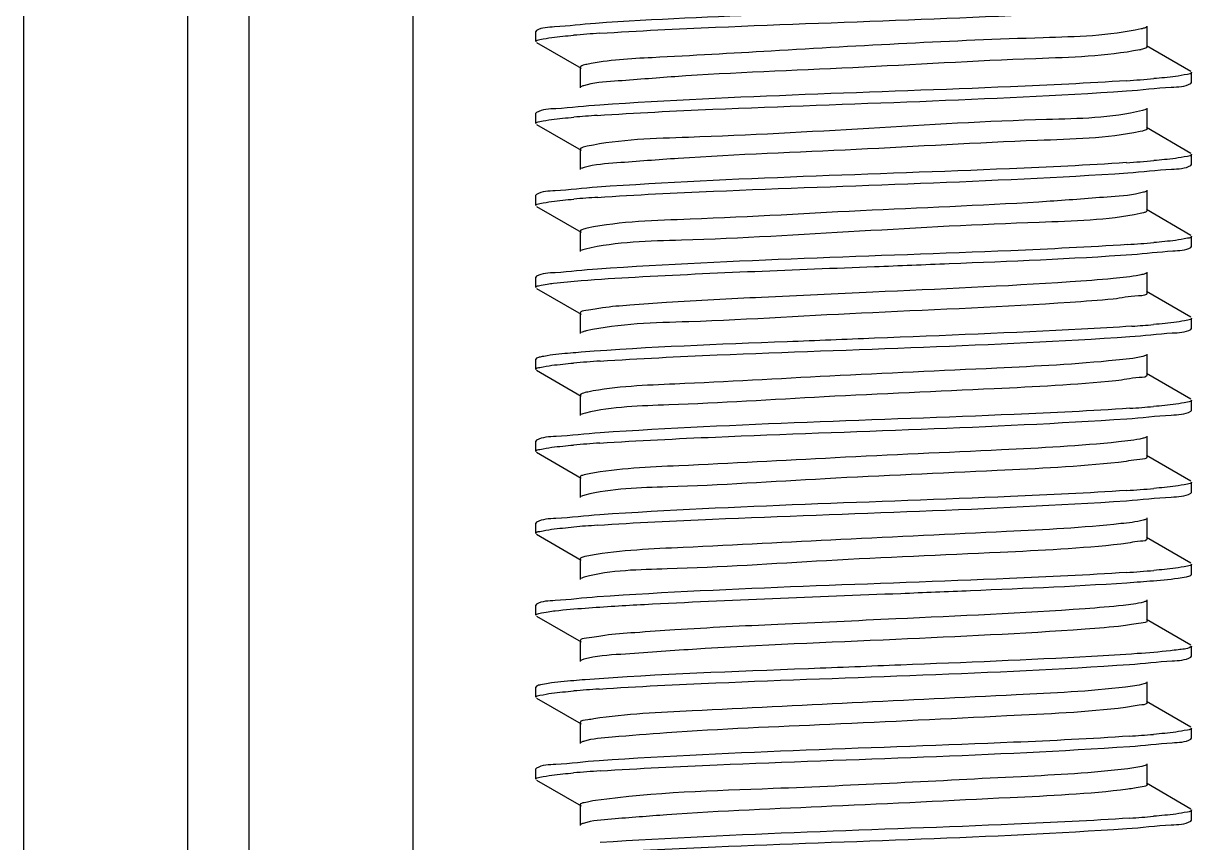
# Model space of a CAD drawing. Extents: x 1382187 to 1725648, y 860327 to 1571294.
# Drawn here: x 1512743.1 to 1513082.4, y 1213758.3 to 1213996.4 of the extents above; entities that cross this region are included whole.
import ezdxf

# ---------------------------------------------------------------- set-up
doc = ezdxf.new("R2010")
doc.units = 0
doc.header["$LTSCALE"] = 1000
doc.header["$MEASUREMENT"] = 0

msp = doc.modelspace()

# ---------------------------------------------------------------- linework, layer by layer
at = {"linetype": 'Continuous'}
for p, q in [((1512743.1, 1215988.29), (1512743.1, 1211247.26)), ((1512790.73, 1215988.29), (1512790.73, 1211247.26)), ((1512808.59, 1215988.29), (1512808.59, 1211247.26)), ((1512856.21, 1215988.29), (1512856.21, 1211247.26)), ((1512892.16, 1213994.3), (1512891.93, 1213994.03)), ((1512891.93, 1213991.06), (1512891.93, 1213994.03)), ((1512891.93, 1213991.06), (1512891.93, 1213994.03)), ((1513069.55, 1213989.57), (1513069.55, 1213995.52)), ((1512892.16, 1213990.8), (1512905.08, 1213983.31)), ((1513082.21, 1213982.39), (1513069.29, 1213989.87)), ((1512904.82, 1213983.62), (1512904.82, 1213977.66)), ((1513082.43, 1213979.15), (1513082.43, 1213982.13)), ((1513082.43, 1213979.15), (1513082.43, 1213982.13)), ((1513082.21, 1213978.89), (1513082.43, 1213979.15)), ((1512892.16, 1213970.48), (1512891.93, 1213970.22)), ((1512891.93, 1213967.24), (1512891.93, 1213970.22)), ((1512891.93, 1213967.24), (1512891.93, 1213970.22)), ((1513069.55, 1213965.76), (1513069.55, 1213971.71)), ((1512892.16, 1213966.98), (1512905.08, 1213959.5)), ((1513082.21, 1213958.58), (1513069.29, 1213966.06)), ((1513068.12, 1213965.05), (1513067.49, 1213964.91)), ((1512904.82, 1213959.8), (1512904.82, 1213953.85)), ((1513082.43, 1213955.34), (1513082.43, 1213958.32)), ((1513082.43, 1213955.34), (1513082.43, 1213958.32)), ((1513082.21, 1213955.08), (1513082.43, 1213955.34)), ((1512892.16, 1213946.67), (1512891.93, 1213946.41)), ((1512891.93, 1213943.43), (1512891.93, 1213946.41)), ((1512891.93, 1213943.43), (1512891.93, 1213946.41)), ((1513069.55, 1213941.94), (1513069.55, 1213947.9)), ((1512892.16, 1213943.17), (1512905.08, 1213935.69)), ((1513068.41, 1213941.31), (1513067.53, 1213941.1)), ((1513082.21, 1213934.76), (1513069.29, 1213942.25)), ((1512904.82, 1213935.99), (1512904.82, 1213930.04)), ((1513082.21, 1213931.26), (1513082.43, 1213931.53)), ((1513082.43, 1213931.53), (1513082.43, 1213934.5)), ((1513082.43, 1213931.53), (1513082.43, 1213934.5)), ((1512892.16, 1213922.86), (1512891.93, 1213922.6)), ((1512891.93, 1213919.62), (1512891.93, 1213922.6)), ((1512891.93, 1213919.62), (1512891.93, 1213922.6)), ((1513069.55, 1213918.13), (1513069.55, 1213924.08)), ((1512892.16, 1213919.36), (1512905.08, 1213911.88)), ((1513082.21, 1213910.95), (1513069.29, 1213918.43)), ((1512904.82, 1213912.18), (1512904.82, 1213906.22)), ((1513082.21, 1213907.45), (1513082.43, 1213907.71)), ((1513082.43, 1213907.71), (1513082.43, 1213910.69)), ((1513082.43, 1213907.71), (1513082.43, 1213910.69)), ((1512892.16, 1213899.04), (1512891.93, 1213898.78)), ((1512891.93, 1213895.81), (1512891.93, 1213898.78)), ((1512891.93, 1213895.81), (1512891.93, 1213898.78)), ((1513069.55, 1213894.32), (1513069.55, 1213900.27)), ((1512892.16, 1213895.55), (1512905.08, 1213888.06)), ((1513082.21, 1213887.14), (1513069.29, 1213894.62)), ((1512904.82, 1213888.37), (1512904.82, 1213882.41)), ((1513082.21, 1213883.64), (1513082.43, 1213883.9)), ((1513082.43, 1213883.9), (1513082.43, 1213886.88)), ((1513082.43, 1213883.9), (1513082.43, 1213886.88)), ((1512892.16, 1213875.23), (1512891.93, 1213874.97)), ((1512891.93, 1213871.99), (1512891.93, 1213874.97)), ((1512891.93, 1213871.99), (1512891.93, 1213874.97)), ((1513069.55, 1213870.51), (1513069.55, 1213876.46)), ((1512892.16, 1213871.73), (1512905.08, 1213864.25)), ((1513082.21, 1213863.32), (1513069.29, 1213870.81)), ((1512904.82, 1213864.55), (1512904.82, 1213858.6)), ((1513082.21, 1213859.83), (1513082.43, 1213860.09)), ((1513082.43, 1213860.09), (1513082.43, 1213863.06)), ((1513082.43, 1213860.09), (1513082.43, 1213863.06)), ((1512892.16, 1213851.42), (1512891.93, 1213851.16)), ((1512891.93, 1213848.18), (1512891.93, 1213851.16)), ((1512891.93, 1213848.18), (1512891.93, 1213851.16)), ((1513069.55, 1213846.69), (1513069.55, 1213852.65)), ((1512892.16, 1213847.92), (1512905.08, 1213840.44)), ((1513082.21, 1213839.51), (1513069.29, 1213846.99)), ((1512904.82, 1213840.74), (1512904.82, 1213834.79)), ((1513082.21, 1213836.01), (1513082.43, 1213836.27)), ((1513082.43, 1213836.27), (1513082.43, 1213839.25)), ((1513082.43, 1213836.27), (1513082.43, 1213839.25)), ((1512892.16, 1213827.61), (1512891.93, 1213827.34)), ((1512891.93, 1213824.37), (1512891.93, 1213827.34)), ((1512891.93, 1213824.37), (1512891.93, 1213827.34)), ((1513069.55, 1213822.88), (1513069.55, 1213828.83)), ((1512892.16, 1213824.11), (1512905.08, 1213816.63)), ((1513082.21, 1213815.7), (1513069.29, 1213823.18)), ((1512904.82, 1213816.93), (1512904.82, 1213810.97)), ((1513082.21, 1213812.2), (1513082.43, 1213812.46)), ((1513082.43, 1213812.46), (1513082.43, 1213815.44)), ((1513082.43, 1213812.46), (1513082.43, 1213815.44)), ((1512892.16, 1213803.79), (1512891.93, 1213803.53)), ((1512891.93, 1213800.56), (1512891.93, 1213803.53)), ((1512891.93, 1213800.56), (1512891.93, 1213803.53)), ((1513069.55, 1213799.07), (1513069.55, 1213805.02)), ((1512892.16, 1213800.29), (1512905.08, 1213792.81)), ((1513082.21, 1213791.89), (1513069.29, 1213799.37)), ((1512904.82, 1213793.11), (1512904.82, 1213787.16)), ((1513082.21, 1213788.39), (1513082.43, 1213788.65)), ((1513082.43, 1213788.65), (1513082.43, 1213791.63)), ((1513082.43, 1213788.65), (1513082.43, 1213791.63)), ((1512892.16, 1213779.98), (1512891.93, 1213779.72)), ((1512891.93, 1213776.74), (1512891.93, 1213779.72)), ((1512891.93, 1213776.74), (1512891.93, 1213779.72)), ((1513069.55, 1213775.25), (1513069.55, 1213781.21)), ((1512892.16, 1213776.48), (1512905.08, 1213769)), ((1513082.21, 1213768.07), (1513069.29, 1213775.56)), ((1512904.82, 1213769.3), (1512904.82, 1213763.35)), ((1513082.43, 1213764.84), (1513082.43, 1213767.81)), ((1513082.43, 1213764.84), (1513082.43, 1213767.81)), ((1513082.21, 1213764.58), (1513082.43, 1213764.84))]:
    msp.add_line(p, q, dxfattribs=at)
for centre, radius, start, end in [((1512938.08, 1213574.78), 419.59, 93.7629, 94.806), ((1513063.54, 1214007.8), 19.48, 281.4729, 282.6156), ((1513035.99, 1214402.16), 423.36, 273.7391, 274.8053), ((1512937.15, 1213562.66), 407.86, 93.8436, 94.8037), ((1513035.9, 1214379.41), 424.43, 273.7327, 274.805), ((1512937.29, 1213537.11), 409.61, 93.832, 94.8034), ((1513036.34, 1214350.09), 418.9, 273.7674, 274.8061), ((1513037.99, 1214305.62), 398.18, 273.9056, 274.8068), ((1512938.22, 1213477.77), 421.36, 93.7522, 94.8054), ((1513037.14, 1214292.5), 408.9, 273.8366, 274.8035), ((1512938.06, 1213455.94), 419.37, 93.7643, 94.806), ((1513035.97, 1214283.32), 423.59, 273.7377, 274.8053), ((1512937.14, 1213443.65), 407.8, 93.844, 94.8037), ((1513035.89, 1214260.53), 424.61, 273.7316, 274.805), ((1512937.8, 1213387.86), 416, 93.7865, 94.8061), ((1513037.05, 1214198.29), 409.95, 273.8297, 274.8033), ((1512938.21, 1213358.89), 421.18, 93.7533, 94.8055), ((1513037.13, 1214173.49), 408.96, 273.8363, 274.8035)]:
    msp.add_arc(centre, radius, start, end, dxfattribs=at)
for points, knots in [([(1512982.64, 1213999.81), (1512975.53, 1213999.52), (1512951.07, 1213998.52), (1512926.59, 1213997.56), (1512909.27, 1213996.36)], [0, 0, 0, 0, 0.290714, 1, 1, 1, 1]), ([(1512910.54, 1213993.47), (1512921.75, 1213994.22), (1512972.76, 1213996.67), (1513023.84, 1213997.89), (1513063.6, 1214000.54)], [0, 0, 0, 0, 0.219814, 1, 1, 1, 1]), ([(1512909.27, 1213996.36), (1512905.31, 1213996.08), (1512899.76, 1213995.31), (1512893.71, 1213995.18), (1512892.16, 1213994.3)], [0, 0, 0, 0, 0.689661, 1, 1, 1, 1]), ([(1512891.93, 1213991.06), (1512891.93, 1213991.5), (1512894.25, 1213991.78), (1512895.42, 1213992.1), (1512896.59, 1213992.25)], [0, 0, 0, 0, 0.271257, 1, 1, 1, 1]), ([(1513067.79, 1213994.74), (1513058.5, 1213992.65), (1513022.32, 1213991.91), (1512975.11, 1213989.18), (1512930.99, 1213986.6), (1512913.03, 1213985.76), (1512906.81, 1213984.45)], [0, 0, 0, 0, 0.177164, 0.667524, 0.881863, 1, 1, 1, 1]), ([(1513069.28, 1213995.22), (1513069.1, 1213995.12), (1513068.61, 1213994.94), (1513068.1, 1213994.81), (1513067.79, 1213994.74)], [0, 0, 0, 0, 0.400253, 1, 1, 1, 1]), ([(1513069.54, 1213989.57), (1513069.54, 1213989.37), (1513068.78, 1213989.01), (1513068.24, 1213988.89), (1513067.79, 1213988.79)], [0, 0, 0, 0, 0.300595, 1, 1, 1, 1]), ([(1513067.41, 1213988.71), (1513057.5, 1213986.69), (1513029.46, 1213986.07), (1512984.57, 1213983.25), (1512943.62, 1213981.85), (1512917.65, 1213979.72), (1512908.67, 1213979.12), (1512905.76, 1213978.24)], [0, 0, 0, 0, 0.187313, 0.515693, 0.835167, 0.943815, 1, 1, 1, 1]), ([(1512906.81, 1213984.45), (1512906.31, 1213984.35), (1512905.71, 1213984.21), (1512904.82, 1213983.83), (1512904.82, 1213983.62)], [0, 0, 0, 0, 0.704879, 1, 1, 1, 1]), ([(1513082.43, 1213982.13), (1513082.43, 1213981.68), (1513080.09, 1213981.41), (1513078.91, 1213981.08), (1513077.72, 1213980.93)], [0, 0, 0, 0, 0.271089, 1, 1, 1, 1]), ([(1513063.6, 1213979.7), (1513052.36, 1213978.95), (1513001.34, 1213976.51), (1512950.26, 1213975.29), (1512910.54, 1213972.63)], [0, 0, 0, 0, 0.220557, 1, 1, 1, 1]), ([(1513063.53, 1213976.72), (1513067.86, 1213977.01), (1513073.92, 1213977.85), (1513080.53, 1213977.93), (1513082.21, 1213978.89)], [0, 0, 0, 0, 0.69122, 1, 1, 1, 1]), ([(1512905.76, 1213978.24), (1512905.63, 1213978.2), (1512905.4, 1213978.12), (1512905.17, 1213978.02), (1512905.08, 1213977.96)], [0, 0, 0, 0, 0.566993, 1, 1, 1, 1]), ([(1512909.81, 1213969.6), (1512920.97, 1213970.37), (1512972.21, 1213972.84), (1513023.51, 1213974.06), (1513063.53, 1213976.72)], [0, 0, 0, 0, 0.218031, 1, 1, 1, 1]), ([(1512910.54, 1213972.63), (1512906.29, 1213972.35), (1512900.32, 1213971.52), (1512893.82, 1213971.43), (1512892.16, 1213970.48)], [0, 0, 0, 0, 0.690963, 1, 1, 1, 1]), ([(1513068.12, 1213971), (1513059.08, 1213968.76), (1513032.23, 1213968.52), (1512988.45, 1213965.74), (1512944, 1213963.3), (1512916.5, 1213962.66), (1512906.84, 1213960.64)], [0, 0, 0, 0, 0.172802, 0.492825, 0.816897, 1, 1, 1, 1]), ([(1513069.28, 1213971.41), (1513069.14, 1213971.32), (1513068.75, 1213971.17), (1513068.35, 1213971.06), (1513068.12, 1213971)], [0, 0, 0, 0, 0.410783, 1, 1, 1, 1]), ([(1512891.93, 1213967.24), (1512891.93, 1213967.68), (1512894.2, 1213967.96), (1512895.35, 1213968.27), (1512896.5, 1213968.42)], [0, 0, 0, 0, 0.271613, 1, 1, 1, 1]), ([(1513069.54, 1213965.76), (1513069.54, 1213965.59), (1513068.94, 1213965.25), (1513068.48, 1213965.14), (1513068.12, 1213965.05)], [0, 0, 0, 0, 0.308524, 1, 1, 1, 1]), ([(1513067.49, 1213964.91), (1513057.72, 1213962.89), (1513029.99, 1213962.29), (1512985.4, 1213959.48), (1512944.54, 1213958.04), (1512918.29, 1213956), (1512909.1, 1213955.33), (1512906.03, 1213954.5)], [0, 0, 0, 0, 0.184784, 0.510672, 0.830509, 0.940967, 1, 1, 1, 1]), ([(1512906.84, 1213960.64), (1512906.33, 1213960.54), (1512905.72, 1213960.4), (1512904.82, 1213960.02), (1512904.82, 1213959.8)], [0, 0, 0, 0, 0.705132, 1, 1, 1, 1]), ([(1513082.43, 1213958.32), (1513082.43, 1213957.87), (1513080.08, 1213957.59), (1513078.89, 1213957.27), (1513077.71, 1213957.12)], [0, 0, 0, 0, 0.271033, 1, 1, 1, 1]), ([(1513063.53, 1213955.89), (1513052.2, 1213955.13), (1513000.96, 1213952.68), (1512949.65, 1213951.49), (1512909.81, 1213948.77)], [0, 0, 0, 0, 0.221461, 1, 1, 1, 1]), ([(1513063.86, 1213952.93), (1513068.11, 1213953.22), (1513074.06, 1213954.04), (1513080.55, 1213954.13), (1513082.21, 1213955.08)], [0, 0, 0, 0, 0.690907, 1, 1, 1, 1]), ([(1512906.03, 1213954.5), (1512905.84, 1213954.45), (1512905.52, 1213954.35), (1512905.21, 1213954.22), (1512905.08, 1213954.15)], [0, 0, 0, 0, 0.580357, 1, 1, 1, 1]), ([(1512909.91, 1213945.8), (1512921.12, 1213946.56), (1512972.43, 1213949.03), (1513023.81, 1213950.25), (1513063.86, 1213952.93)], [0, 0, 0, 0, 0.218602, 1, 1, 1, 1]), ([(1512909.81, 1213948.77), (1512905.72, 1213948.49), (1512900, 1213947.7), (1512893.75, 1213947.58), (1512892.16, 1213946.67)], [0, 0, 0, 0, 0.690198, 1, 1, 1, 1]), ([(1513068.41, 1213947.27), (1513065.38, 1213946.42), (1513056.24, 1213945.77), (1513030.06, 1213943.71), (1512989.18, 1213942.28), (1512944.51, 1213939.47), (1512916.7, 1213938.86), (1512906.9, 1213936.84)], [0, 0, 0, 0, 0.058314, 0.16832, 0.488078, 0.814598, 1, 1, 1, 1]), ([(1513069.28, 1213947.6), (1513069.17, 1213947.53), (1513068.88, 1213947.41), (1513068.58, 1213947.31), (1513068.41, 1213947.27)], [0, 0, 0, 0, 0.422831, 1, 1, 1, 1]), ([(1512891.93, 1213943.43), (1512891.93, 1213943.87), (1512894.22, 1213944.15), (1512895.38, 1213944.46), (1512896.53, 1213944.61)], [0, 0, 0, 0, 0.271515, 1, 1, 1, 1]), ([(1513069.54, 1213941.94), (1513069.54, 1213941.8), (1513069.09, 1213941.5), (1513068.7, 1213941.39), (1513068.41, 1213941.31)], [0, 0, 0, 0, 0.318416, 1, 1, 1, 1]), ([(1513067.53, 1213941.1), (1513057.91, 1213939.09), (1513030.48, 1213938.46), (1512986.12, 1213936.01), (1512942.31, 1213933.28), (1512915.43, 1213932.96), (1512906.33, 1213930.76)], [0, 0, 0, 0, 0.182564, 0.506012, 0.826068, 1, 1, 1, 1]), ([(1512906.9, 1213936.84), (1512906.37, 1213936.73), (1512905.75, 1213936.59), (1512904.82, 1213936.21), (1512904.82, 1213935.99)], [0, 0, 0, 0, 0.705784, 1, 1, 1, 1]), ([(1513063.86, 1213932.1), (1513052.56, 1213931.34), (1513001.24, 1213928.87), (1512949.86, 1213927.68), (1512909.91, 1213924.96)], [0, 0, 0, 0, 0.220602, 1, 1, 1, 1]), ([(1513065.11, 1213929.2), (1513069.06, 1213929.48), (1513074.61, 1213930.25), (1513080.66, 1213930.38), (1513082.21, 1213931.26)], [0, 0, 0, 0, 0.689629, 1, 1, 1, 1]), ([(1513082.43, 1213934.5), (1513082.43, 1213934.06), (1513080.12, 1213933.78), (1513078.95, 1213933.46), (1513077.78, 1213933.31)], [0, 0, 0, 0, 0.271288, 1, 1, 1, 1]), ([(1512906.33, 1213930.76), (1512906.08, 1213930.7), (1512905.65, 1213930.59), (1512905.24, 1213930.43), (1512905.08, 1213930.34)], [0, 0, 0, 0, 0.591995, 1, 1, 1, 1]), ([(1512990.3, 1213925.7), (1512997.54, 1213925.98), (1513022.49, 1213927), (1513047.44, 1213927.98), (1513065.11, 1213929.2)], [0, 0, 0, 0, 0.290468, 1, 1, 1, 1]), ([(1512909.91, 1213924.96), (1512905.8, 1213924.68), (1512900.04, 1213923.89), (1512893.76, 1213923.78), (1512892.16, 1213922.86)], [0, 0, 0, 0, 0.690304, 1, 1, 1, 1]), ([(1512905.11, 1213921.64), (1512910.35, 1213922.05), (1512938.73, 1213923.75), (1512967.14, 1213924.77), (1512990.3, 1213925.7)], [0, 0, 0, 0, 0.184687, 1, 1, 1, 1]), ([(1512895.23, 1213920.62), (1512895.85, 1213920.71), (1512899.14, 1213921.15), (1512902.44, 1213921.43), (1512905.11, 1213921.64)], [0, 0, 0, 0, 0.190334, 1, 1, 1, 1]), ([(1513059.69, 1213922.21), (1513055.52, 1213921.81), (1513032.26, 1213920.12), (1513008.97, 1213919.13), (1512989.88, 1213918.26)], [0, 0, 0, 0, 0.179859, 1, 1, 1, 1]), ([(1513068.67, 1213923.53), (1513068.22, 1213923.39), (1513065.26, 1213922.74), (1513062.24, 1213922.46), (1513059.69, 1213922.21)], [0, 0, 0, 0, 0.153321, 1, 1, 1, 1]), ([(1513069.28, 1213923.78), (1513069.2, 1213923.73), (1513069, 1213923.64), (1513068.79, 1213923.57), (1513068.67, 1213923.53)], [0, 0, 0, 0, 0.43669, 1, 1, 1, 1]), ([(1512891.93, 1213919.62), (1512891.93, 1213919.94), (1512893.53, 1213920.28), (1512894.4, 1213920.49), (1512895.23, 1213920.62)], [0, 0, 0, 0, 0.277625, 1, 1, 1, 1]), ([(1512989.88, 1213918.26), (1512979.1, 1213917.76), (1512959.16, 1213916.83), (1512935.43, 1213915.66), (1512920.32, 1213914.52), (1512911.98, 1213913.95), (1512908.09, 1213913.05), (1512904.83, 1213912.78), (1512904.82, 1213912.18)], [0, 0, 0, 0, 0.37902, 0.702957, 0.82783, 0.920921, 0.978777, 1, 1, 1, 1]), ([(1513069.54, 1213918.13), (1513069.55, 1213917.24), (1513064.45, 1213917.26), (1513062.15, 1213916.5), (1513059.69, 1213916.26)], [0, 0, 0, 0, 0.264851, 1, 1, 1, 1]), ([(1513059.69, 1213916.26), (1513055.52, 1213915.85), (1513032.26, 1213914.17), (1513008.97, 1213913.18), (1512989.88, 1213912.3)], [0, 0, 0, 0, 0.179859, 1, 1, 1, 1]), ([(1512989.88, 1213912.3), (1512972.04, 1213911.48), (1512944.39, 1213909.58), (1512916.33, 1213909.18), (1512906.61, 1213907.02)], [0, 0, 0, 0, 0.641833, 1, 1, 1, 1]), ([(1513065.11, 1213908.37), (1513060.23, 1213908.03), (1513035.31, 1213906.61), (1513010.36, 1213905.66), (1512990.3, 1213904.86)], [0, 0, 0, 0, 0.195815, 1, 1, 1, 1]), ([(1513064.5, 1213905.35), (1513068.6, 1213905.63), (1513074.34, 1213906.42), (1513080.61, 1213906.53), (1513082.21, 1213907.45)], [0, 0, 0, 0, 0.690247, 1, 1, 1, 1]), ([(1513082.43, 1213910.69), (1513082.43, 1213910.28), (1513080.27, 1213909.98), (1513079.17, 1213909.68), (1513078.07, 1213909.54)], [0, 0, 0, 0, 0.272355, 1, 1, 1, 1]), ([(1512906.61, 1213907.02), (1512906.29, 1213906.95), (1512905.78, 1213906.82), (1512905.27, 1213906.63), (1512905.08, 1213906.53)], [0, 0, 0, 0, 0.600683, 1, 1, 1, 1]), ([(1512990.3, 1213904.86), (1512981.86, 1213904.52), (1512953.46, 1213903.35), (1512925.04, 1213902.36), (1512905.11, 1213900.8)], [0, 0, 0, 0, 0.296913, 1, 1, 1, 1]), ([(1512910.65, 1213898.22), (1512921.97, 1213898.98), (1512973.25, 1213901.44), (1513024.6, 1213902.63), (1513064.5, 1213905.35)], [0, 0, 0, 0, 0.220973, 1, 1, 1, 1]), ([(1512905.11, 1213900.8), (1512904.09, 1213900.72), (1512900.79, 1213900.44), (1512897.49, 1213900.13), (1512895.23, 1213899.78)], [0, 0, 0, 0, 0.308662, 1, 1, 1, 1]), ([(1512895.23, 1213899.78), (1512894.57, 1213899.68), (1512893.54, 1213899.49), (1512892.49, 1213899.24), (1512892.16, 1213899.04)], [0, 0, 0, 0, 0.636492, 1, 1, 1, 1]), ([(1513060.46, 1213898.47), (1513048.95, 1213897.31), (1513021.22, 1213895.9), (1512978.48, 1213894.05), (1512938.97, 1213891.71), (1512915.38, 1213890.9), (1512907.07, 1213889.25)], [0, 0, 0, 0, 0.225861, 0.54177, 0.834708, 1, 1, 1, 1]), ([(1513069.28, 1213899.97), (1513068.97, 1213899.78), (1513066.04, 1213898.99), (1513063.07, 1213898.74), (1513060.46, 1213898.47)], [0, 0, 0, 0, 0.12359, 1, 1, 1, 1]), ([(1512891.93, 1213895.81), (1512891.93, 1213896.25), (1512894.27, 1213896.53), (1512895.44, 1213896.85), (1512896.62, 1213897)], [0, 0, 0, 0, 0.271161, 1, 1, 1, 1]), ([(1513069.54, 1213894.32), (1513069.55, 1213893.49), (1513064.86, 1213893.44), (1513062.73, 1213892.75), (1513060.46, 1213892.52)], [0, 0, 0, 0, 0.265506, 1, 1, 1, 1]), ([(1513060.46, 1213892.52), (1513048.7, 1213891.34), (1513020.43, 1213889.89), (1512977.06, 1213888.1), (1512937.62, 1213885.51), (1512914.24, 1213885.03), (1512906.37, 1213883.15)], [0, 0, 0, 0, 0.229569, 0.549908, 0.842706, 1, 1, 1, 1]), ([(1512907.07, 1213889.25), (1512906.5, 1213889.14), (1512905.84, 1213888.99), (1512904.83, 1213888.6), (1512904.82, 1213888.37)], [0, 0, 0, 0, 0.707927, 1, 1, 1, 1]), ([(1513064.5, 1213884.51), (1513053.31, 1213883.75), (1513002.03, 1213881.28), (1512950.69, 1213880.06), (1512910.65, 1213877.39)], [0, 0, 0, 0, 0.218362, 1, 1, 1, 1]), ([(1513063.58, 1213881.47), (1513067.9, 1213881.76), (1513073.94, 1213882.6), (1513080.53, 1213882.68), (1513082.21, 1213883.64)], [0, 0, 0, 0, 0.691176, 1, 1, 1, 1]), ([(1513082.43, 1213886.88), (1513082.43, 1213886.44), (1513080.15, 1213886.16), (1513079, 1213885.85), (1513077.85, 1213885.7)], [0, 0, 0, 0, 0.271556, 1, 1, 1, 1]), ([(1512906.37, 1213883.15), (1512906.11, 1213883.08), (1512905.67, 1213882.97), (1512905.24, 1213882.81), (1512905.08, 1213882.71)], [0, 0, 0, 0, 0.592962, 1, 1, 1, 1]), ([(1512910.53, 1213874.4), (1512921.73, 1213875.15), (1512972.75, 1213877.6), (1513023.82, 1213878.83), (1513063.58, 1213881.47)], [0, 0, 0, 0, 0.219771, 1, 1, 1, 1]), ([(1512910.65, 1213877.39), (1512906.36, 1213877.1), (1512900.37, 1213876.27), (1512893.82, 1213876.19), (1512892.16, 1213875.23)], [0, 0, 0, 0, 0.691058, 1, 1, 1, 1]), ([(1513061.2, 1213874.74), (1513049.92, 1213873.55), (1513022.45, 1213872.16), (1512979.85, 1213870.27), (1512939.96, 1213868), (1512916, 1213867.09), (1512907.42, 1213865.51)], [0, 0, 0, 0, 0.220957, 0.535192, 0.830069, 1, 1, 1, 1]), ([(1513069.29, 1213876.16), (1513068.99, 1213875.98), (1513066.31, 1213875.23), (1513063.59, 1213874.99), (1513061.2, 1213874.74)], [0, 0, 0, 0, 0.125811, 1, 1, 1, 1]), ([(1512891.93, 1213871.99), (1512891.93, 1213872.43), (1512894.25, 1213872.71), (1512895.42, 1213873.03), (1512896.59, 1213873.18)], [0, 0, 0, 0, 0.271269, 1, 1, 1, 1]), ([(1513069.54, 1213870.51), (1513069.55, 1213869.74), (1513065.26, 1213869.62), (1513063.29, 1213869), (1513061.2, 1213868.78)], [0, 0, 0, 0, 0.266267, 1, 1, 1, 1]), ([(1513061.2, 1213868.78), (1513049.49, 1213867.56), (1513021.07, 1213866.11), (1512977.36, 1213864.33), (1512937.6, 1213861.61), (1512914, 1213861.28), (1512906.18, 1213859.29)], [0, 0, 0, 0, 0.227343, 0.549346, 0.844044, 1, 1, 1, 1]), ([(1512907.42, 1213865.51), (1512906.76, 1213865.39), (1512906.02, 1213865.21), (1512904.83, 1213864.82), (1512904.82, 1213864.55)], [0, 0, 0, 0, 0.7122, 1, 1, 1, 1]), ([(1513063.58, 1213860.64), (1513052.34, 1213859.89), (1513001.32, 1213857.44), (1512950.25, 1213856.23), (1512910.53, 1213853.57)], [0, 0, 0, 0, 0.2206, 1, 1, 1, 1]), ([(1513082.43, 1213863.06), (1513082.43, 1213862.62), (1513080.08, 1213862.34), (1513078.9, 1213862.02), (1513077.72, 1213861.87)], [0, 0, 0, 0, 0.271076, 1, 1, 1, 1]), ([(1512906.18, 1213859.29), (1512905.96, 1213859.23), (1512905.59, 1213859.13), (1512905.22, 1213858.98), (1512905.08, 1213858.9)], [0, 0, 0, 0, 0.585894, 1, 1, 1, 1]), ([(1512909.8, 1213850.54), (1512920.96, 1213851.3), (1512972.2, 1213853.77), (1513023.5, 1213855), (1513063.52, 1213857.66)], [0, 0, 0, 0, 0.218012, 1, 1, 1, 1]), ([(1513063.52, 1213857.66), (1513067.85, 1213857.95), (1513073.91, 1213858.79), (1513080.53, 1213858.86), (1513082.21, 1213859.83)], [0, 0, 0, 0, 0.69123, 1, 1, 1, 1]), ([(1512910.53, 1213853.57), (1512906.28, 1213853.28), (1512900.32, 1213852.46), (1512893.81, 1213852.37), (1512892.16, 1213851.42)], [0, 0, 0, 0, 0.69095, 1, 1, 1, 1]), ([(1513061.91, 1213851), (1513050.87, 1213849.79), (1513023.71, 1213848.42), (1512981.31, 1213846.5), (1512941.07, 1213844.29), (1512916.73, 1213843.29), (1512907.85, 1213841.77)], [0, 0, 0, 0, 0.215853, 0.528156, 0.824971, 1, 1, 1, 1]), ([(1513069.29, 1213852.34), (1513069.01, 1213852.18), (1513066.57, 1213851.47), (1513064.08, 1213851.24), (1513061.91, 1213851)], [0, 0, 0, 0, 0.128207, 1, 1, 1, 1]), ([(1512891.93, 1213848.18), (1512891.93, 1213848.61), (1512894.2, 1213848.9), (1512895.35, 1213849.21), (1512896.5, 1213849.36)], [0, 0, 0, 0, 0.271616, 1, 1, 1, 1]), ([(1513069.54, 1213846.69), (1513069.55, 1213845.99), (1513065.65, 1213845.81), (1513063.82, 1213845.26), (1513061.91, 1213845.05)], [0, 0, 0, 0, 0.267184, 1, 1, 1, 1]), ([(1513061.91, 1213845.05), (1513050.27, 1213843.77), (1513021.74, 1213842.34), (1512977.73, 1213840.56), (1512937.65, 1213837.72), (1512913.82, 1213837.54), (1512906.03, 1213835.44)], [0, 0, 0, 0, 0.224873, 0.548357, 0.845013, 1, 1, 1, 1]), ([(1512907.85, 1213841.77), (1512907.09, 1213841.64), (1512906.25, 1213841.44), (1512904.83, 1213841.05), (1512904.82, 1213840.74)], [0, 0, 0, 0, 0.716288, 1, 1, 1, 1]), ([(1513063.52, 1213836.82), (1513052.19, 1213836.07), (1513000.95, 1213833.61), (1512949.65, 1213832.42), (1512909.8, 1213829.7)], [0, 0, 0, 0, 0.221489, 1, 1, 1, 1]), ([(1513082.43, 1213839.25), (1513082.43, 1213838.81), (1513080.08, 1213838.53), (1513078.89, 1213838.2), (1513077.71, 1213838.05)], [0, 0, 0, 0, 0.271024, 1, 1, 1, 1]), ([(1512906.03, 1213835.44), (1512905.84, 1213835.38), (1512905.52, 1213835.29), (1512905.21, 1213835.16), (1512905.08, 1213835.09)], [0, 0, 0, 0, 0.579461, 1, 1, 1, 1]), ([(1512997.94, 1213830.75), (1513004.69, 1213831.02), (1513027.6, 1213831.97), (1513050.52, 1213832.9), (1513066.66, 1213834.06)], [0, 0, 0, 0, 0.294536, 1, 1, 1, 1]), ([(1513066.66, 1213834.06), (1513067.88, 1213834.15), (1513071.83, 1213834.45), (1513075.78, 1213834.8), (1513078.5, 1213835.18)], [0, 0, 0, 0, 0.308238, 1, 1, 1, 1]), ([(1513078.5, 1213835.18), (1513079.31, 1213835.29), (1513080.55, 1213835.51), (1513081.82, 1213835.79), (1513082.21, 1213836.01)], [0, 0, 0, 0, 0.643888, 1, 1, 1, 1]), ([(1512909.8, 1213829.7), (1512905.72, 1213829.43), (1512899.99, 1213828.63), (1512893.75, 1213828.52), (1512892.16, 1213827.61)], [0, 0, 0, 0, 0.690195, 1, 1, 1, 1]), ([(1512906.28, 1213826.48), (1512912.01, 1213826.91), (1512942.54, 1213828.67), (1512973.11, 1213829.76), (1512997.94, 1213830.75)], [0, 0, 0, 0, 0.18765, 1, 1, 1, 1]), ([(1512895.56, 1213825.42), (1512896.23, 1213825.52), (1512899.8, 1213825.97), (1512903.38, 1213826.26), (1512906.28, 1213826.48)], [0, 0, 0, 0, 0.190818, 1, 1, 1, 1]), ([(1513062.59, 1213827.26), (1513058.9, 1213826.84), (1513036.89, 1213825.09), (1513014.83, 1213824.16), (1512996.48, 1213823.31)], [0, 0, 0, 0, 0.168264, 1, 1, 1, 1]), ([(1513069.29, 1213828.53), (1513069.03, 1213828.38), (1513066.83, 1213827.71), (1513064.56, 1213827.49), (1513062.59, 1213827.26)], [0, 0, 0, 0, 0.130748, 1, 1, 1, 1]), ([(1512891.93, 1213824.37), (1512891.93, 1213824.72), (1512893.7, 1213825.05), (1512894.65, 1213825.28), (1512895.56, 1213825.42)], [0, 0, 0, 0, 0.275706, 1, 1, 1, 1]), ([(1512996.48, 1213823.31), (1512985.06, 1213822.78), (1512963.74, 1213821.79), (1512938.27, 1213820.58), (1512921.85, 1213819.38), (1512912.69, 1213818.81), (1512908.44, 1213817.81), (1512904.83, 1213817.59), (1512904.82, 1213816.93)], [0, 0, 0, 0, 0.372666, 0.697897, 0.824569, 0.919388, 0.97842, 1, 1, 1, 1]), ([(1513069.54, 1213822.88), (1513069.55, 1213822.24), (1513066.01, 1213822.01), (1513064.33, 1213821.51), (1513062.59, 1213821.31)], [0, 0, 0, 0, 0.268221, 1, 1, 1, 1]), ([(1513062.59, 1213821.31), (1513058.9, 1213820.89), (1513036.89, 1213819.14), (1513014.83, 1213818.2), (1512996.48, 1213817.36)], [0, 0, 0, 0, 0.168264, 1, 1, 1, 1]), ([(1512996.48, 1213817.36), (1512976.82, 1213816.44), (1512950.12, 1213815.52), (1512920.05, 1213813.21), (1512909.38, 1213812.58), (1512905.9, 1213811.59)], [0, 0, 0, 0, 0.650517, 0.880557, 1, 1, 1, 1]), ([(1513066.66, 1213813.23), (1513062.24, 1213812.91), (1513039.34, 1213811.54), (1513016.42, 1213810.65), (1512997.94, 1213809.91)], [0, 0, 0, 0, 0.19327, 1, 1, 1, 1]), ([(1513078.5, 1213814.34), (1513077.75, 1213814.24), (1513073.81, 1213813.76), (1513069.86, 1213813.46), (1513066.66, 1213813.23)], [0, 0, 0, 0, 0.190506, 1, 1, 1, 1]), ([(1513082.43, 1213815.44), (1513082.43, 1213815.32), (1513081.03, 1213814.43), (1513079.74, 1213814.52), (1513078.5, 1213814.34)], [0, 0, 0, 0, 0.08898, 1, 1, 1, 1]), ([(1512905.9, 1213811.59), (1512905.74, 1213811.54), (1512905.46, 1213811.45), (1512905.19, 1213811.34), (1512905.08, 1213811.27)], [0, 0, 0, 0, 0.573615, 1, 1, 1, 1]), ([(1512997.94, 1213809.91), (1512989.02, 1213809.56), (1512958.46, 1213808.31), (1512927.88, 1213807.27), (1512906.28, 1213805.64)], [0, 0, 0, 0, 0.291869, 1, 1, 1, 1]), ([(1512910.32, 1213802.95), (1512921.62, 1213803.71), (1512972.99, 1213806.18), (1513024.42, 1213807.37), (1513064.43, 1213810.09)], [0, 0, 0, 0, 0.220168, 1, 1, 1, 1]), ([(1513064.43, 1213810.09), (1513068.55, 1213810.37), (1513074.32, 1213811.17), (1513080.6, 1213811.28), (1513082.21, 1213812.2)], [0, 0, 0, 0, 0.69031, 1, 1, 1, 1]), ([(1512906.28, 1213805.64), (1512905.18, 1213805.56), (1512901.6, 1213805.27), (1512898.02, 1213804.94), (1512895.56, 1213804.58)], [0, 0, 0, 0, 0.308073, 1, 1, 1, 1]), ([(1512895.56, 1213804.58), (1512894.82, 1213804.47), (1512893.68, 1213804.27), (1512892.52, 1213804), (1512892.16, 1213803.79)], [0, 0, 0, 0, 0.640469, 1, 1, 1, 1]), ([(1513063.24, 1213803.53), (1513052.71, 1213802.26), (1513026.2, 1213800.95), (1512984.22, 1213798.97), (1512943.34, 1213796.85), (1512918.25, 1213795.71), (1512908.8, 1213794.3)], [0, 0, 0, 0, 0.205692, 0.514145, 0.814818, 1, 1, 1, 1]), ([(1513069.28, 1213804.72), (1513069.05, 1213804.58), (1513067.06, 1213803.95), (1513065.01, 1213803.74), (1513063.24, 1213803.53)], [0, 0, 0, 0, 0.133548, 1, 1, 1, 1]), ([(1512891.93, 1213800.56), (1512891.93, 1213800.99), (1512894.23, 1213801.27), (1512895.39, 1213801.59), (1512896.55, 1213801.74)], [0, 0, 0, 0, 0.271401, 1, 1, 1, 1]), ([(1513069.54, 1213799.07), (1513069.55, 1213798.48), (1513066.37, 1213798.21), (1513064.82, 1213797.76), (1513063.24, 1213797.57)], [0, 0, 0, 0, 0.269573, 1, 1, 1, 1]), ([(1513063.24, 1213797.57), (1513051.79, 1213796.2), (1513023.11, 1213794.88), (1512978.71, 1213792.63), (1512940.39, 1213791.12), (1512916.63, 1213789.16), (1512908.48, 1213788.55), (1512905.8, 1213787.75)], [0, 0, 0, 0, 0.219299, 0.545275, 0.845986, 0.946989, 1, 1, 1, 1]), ([(1512908.8, 1213794.3), (1512908.22, 1213794.21), (1512907.09, 1213793.89), (1512904.83, 1213793.92), (1512904.82, 1213793.11)], [0, 0, 0, 0, 0.420943, 1, 1, 1, 1]), ([(1513064.43, 1213789.26), (1513053.21, 1213788.49), (1513001.84, 1213786.02), (1512950.41, 1213784.81), (1512910.32, 1213782.11)], [0, 0, 0, 0, 0.218828, 1, 1, 1, 1]), ([(1513082.43, 1213791.63), (1513082.43, 1213791.19), (1513080.14, 1213790.91), (1513078.99, 1213790.59), (1513077.83, 1213790.44)], [0, 0, 0, 0, 0.271495, 1, 1, 1, 1]), ([(1512905.8, 1213787.75), (1512905.66, 1213787.7), (1512905.42, 1213787.62), (1512905.18, 1213787.52), (1512905.08, 1213787.46)], [0, 0, 0, 0, 0.56834, 1, 1, 1, 1]), ([(1512910.64, 1213779.16), (1512921.95, 1213779.91), (1512973.24, 1213782.37), (1513024.59, 1213783.57), (1513064.49, 1213786.28)], [0, 0, 0, 0, 0.220945, 1, 1, 1, 1]), ([(1513064.49, 1213786.28), (1513068.59, 1213786.56), (1513074.34, 1213787.36), (1513080.61, 1213787.47), (1513082.21, 1213788.39)], [0, 0, 0, 0, 0.69025, 1, 1, 1, 1]), ([(1512910.32, 1213782.11), (1512906.12, 1213781.83), (1512900.22, 1213781.01), (1512893.8, 1213780.92), (1512892.16, 1213779.98)], [0, 0, 0, 0, 0.690745, 1, 1, 1, 1]), ([(1513063.86, 1213779.79), (1513053.59, 1213778.5), (1513019.2, 1213776.86), (1512967.75, 1213773.95), (1512926.38, 1213772.97), (1512909.33, 1213770.56)], [0, 0, 0, 0, 0.200632, 0.666276, 1, 1, 1, 1]), ([(1513069.28, 1213780.91), (1513069.07, 1213780.78), (1513067.29, 1213780.2), (1513065.45, 1213779.99), (1513063.86, 1213779.79)], [0, 0, 0, 0, 0.136537, 1, 1, 1, 1]), ([(1512891.93, 1213776.74), (1512891.93, 1213777.18), (1512894.27, 1213777.46), (1512895.44, 1213777.79), (1512896.62, 1213777.94)], [0, 0, 0, 0, 0.27117, 1, 1, 1, 1]), ([(1513069.55, 1213775.25), (1513069.55, 1213774.72), (1513066.7, 1213774.41), (1513065.29, 1213774.02), (1513063.86, 1213773.84)], [0, 0, 0, 0, 0.271092, 1, 1, 1, 1]), ([(1513063.86, 1213773.84), (1513052.53, 1213772.41), (1513023.81, 1213771.12), (1512979.21, 1213768.82), (1512940.52, 1213767.34), (1512916.57, 1213765.33), (1512908.37, 1213764.74), (1512905.72, 1213763.91)], [0, 0, 0, 0, 0.216257, 0.543315, 0.846143, 0.947493, 1, 1, 1, 1]), ([(1512909.33, 1213770.56), (1512908.2, 1213770.4), (1512907.03, 1213770.1), (1512904.82, 1213769.73), (1512904.82, 1213769.3)], [0, 0, 0, 0, 0.724965, 1, 1, 1, 1]), ([(1513064.49, 1213765.45), (1513053.31, 1213764.69), (1513002.02, 1213762.21), (1512950.68, 1213761), (1512910.64, 1213758.32)], [0, 0, 0, 0, 0.21838, 1, 1, 1, 1]), ([(1513082.43, 1213767.81), (1513082.43, 1213767.38), (1513080.15, 1213767.09), (1513079, 1213766.78), (1513077.85, 1213766.63)], [0, 0, 0, 0, 0.271553, 1, 1, 1, 1]), ([(1512905.72, 1213763.91), (1512905.6, 1213763.87), (1512905.38, 1213763.79), (1512905.17, 1213763.7), (1512905.08, 1213763.65)], [0, 0, 0, 0, 0.563561, 1, 1, 1, 1]), ([(1512910.52, 1213755.34), (1512921.71, 1213756.09), (1512972.73, 1213758.54), (1513023.81, 1213759.76), (1513063.57, 1213762.41)], [0, 0, 0, 0, 0.219727, 1, 1, 1, 1]), ([(1513063.57, 1213762.41), (1513067.89, 1213762.7), (1513073.93, 1213763.53), (1513080.53, 1213763.61), (1513082.21, 1213764.58)], [0, 0, 0, 0, 0.691188, 1, 1, 1, 1])]:
    msp.add_open_spline(points, degree=3, knots=knots, dxfattribs=at)
for points in [[(1512896.59, 1213992.25), (1512898.7, 1213992.52), (1512900.81, 1213992.72), (1512902.93, 1213992.9)], [(1513077.72, 1213980.93), (1513075.64, 1213980.66), (1513073.55, 1213980.47), (1513071.45, 1213980.29)], [(1512896.5, 1213968.42), (1512898.66, 1213968.7), (1512900.82, 1213968.91), (1512902.99, 1213969.09)], [(1513077.71, 1213957.12), (1513075.63, 1213956.85), (1513073.54, 1213956.66), (1513071.46, 1213956.48)], [(1512896.53, 1213944.61), (1512898.67, 1213944.89), (1512900.83, 1213945.09), (1512902.99, 1213945.28)], [(1513077.78, 1213933.31), (1513075.67, 1213933.04), (1513073.56, 1213932.84), (1513071.44, 1213932.66)], [(1513078.07, 1213909.54), (1513075.84, 1213909.24), (1513073.6, 1213909.03), (1513071.35, 1213908.84)], [(1512896.62, 1213897), (1512898.72, 1213897.27), (1512900.82, 1213897.47), (1512902.92, 1213897.65)], [(1513077.85, 1213885.7), (1513075.7, 1213885.42), (1513073.54, 1213885.22), (1513071.38, 1213885.03)], [(1512896.59, 1213873.18), (1512898.7, 1213873.46), (1512900.81, 1213873.65), (1512902.93, 1213873.83)], [(1513077.72, 1213861.87), (1513075.64, 1213861.6), (1513073.55, 1213861.4), (1513071.45, 1213861.23)], [(1512896.5, 1213849.36), (1512898.66, 1213849.64), (1512900.82, 1213849.84), (1512902.99, 1213850.03)], [(1513077.71, 1213838.05), (1513075.63, 1213837.79), (1513073.54, 1213837.59), (1513071.46, 1213837.41)], [(1512896.55, 1213801.74), (1512898.68, 1213802.02), (1512900.81, 1213802.21), (1512902.94, 1213802.4)], [(1513077.83, 1213790.44), (1513075.69, 1213790.16), (1513073.53, 1213789.96), (1513071.38, 1213789.78)], [(1512896.62, 1213777.94), (1512898.71, 1213778.21), (1512900.82, 1213778.4), (1512902.92, 1213778.58)], [(1513077.85, 1213766.63), (1513075.7, 1213766.35), (1513073.54, 1213766.15), (1513071.38, 1213765.97)]]:
    msp.add_open_spline(points, degree=3, dxfattribs=at)

doc.saveas('drawing.dxf')
